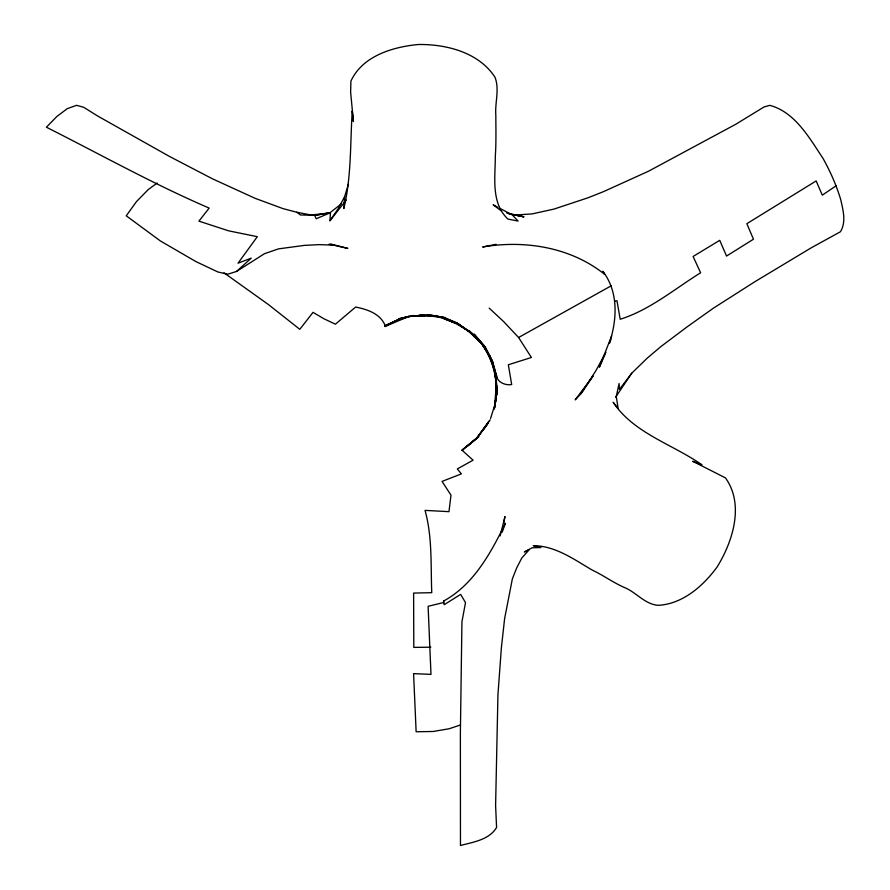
<?xml version="1.0" encoding="UTF-8"?>
<svg xmlns="http://www.w3.org/2000/svg" width="890" height="890" viewBox="0 0 890 890"><rect width="100%" height="100%" fill="white"/><g stroke="black" fill="none" stroke-linecap="round" stroke-linejoin="round"><path stroke-width="1.33" d="M496.075 244.327L482.669 246.986C524.633 239.822 570.879 247.164 604.644 274.365L602.853 271.272C618.75 292.176 617.115 319.577 609.372 343.329L610.863 339.613M496.053 398.676L496.186 396.028M496.576 388.073L496.709 385.426M346.255 200.039L329.968 220.72L330.424 212.666L314.659 215.347L300.42 214.957L296.826 212.254L282.887 208.583L255.13 198.325L212.51 178.845L169.378 156.384L97.7 116.034L83.76 107.323L76.607 105.32L67.273 108.647L56.849 116.501L46.402 127.214C100.481 154.482 153.503 184.13 209.172 208.093L198.915 221.132L228.552 230.81L257.31 236.696L238.042 263.184L251.236 258.144L236.518 271.461L227.773 274.198L217.939 271.995L196.045 261.649L160.411 240.979L126.247 215.803L136.515 201.541L148.296 189.548L157.107 183.04M348.457 183.985L344.619 196.69L343.818 208.605C351.505 176.721 350.171 143.546 352.229 110.994L353.419 121.552L350.616 92.048L350.927 81.079C362.475 55.914 392.891 46.87 418.422 44.5C446.502 44.133 478.809 52.388 494.985 77.208C499.746 89.545 494.796 102.539 495.83 115.311C495.864 128.928 496.253 142.567 495.318 156.162C495.352 177.41 490.724 202.753 507.89 219.073L518.08 221.054L512.228 214.857L500.314 208.583M494.784 403.482L496.32 385.737M494.217 409.267L497.009 391.333C496.765 369.228 488.243 347.623 471.389 332.96L477.096 338.901M503.729 523.264L504.975 516.556L500.147 535.925M490.579 418.467L495.096 403.96M502.16 532.22L505.331 523.331C490.835 553.013 473.558 584.73 443.609 601.05L443.654 602.519L428.112 606.301L430.983 674.375L413.583 673.63L416.131 731.747L433.185 731.491L449.216 728.732L460.119 725.105M604.844 354.743L599.37 367.181L611.686 335.841M344.619 196.69L338.311 208.527L329.968 220.72M605.945 352.262L595.655 371.097L581.726 392.657L593.063 376.047L575.163 399.866L581.515 393.202M484.138 428.847L490.168 419.78M615.624 397.14L631.733 373.222L647.264 358.103L660.825 346.633L687.047 326.897L713.524 308.096L754.865 281.718L811.191 247.843L840.427 231.756C846.457 221.91 843.03 210.04 840.716 199.594C836.4 185.242 830.314 171.492 823.016 158.409C809.366 137.95 795.148 112.173 769.817 105.343L764.043 106.956L735.596 124.366L648.543 171.214L603.42 191.673L587.945 197.814L553.992 209.083L531.975 213.934L515.154 214.991L523.809 216.804L508.646 213.8M430.782 647.197L413.794 647.397L413.616 593.074L431.761 592.673C430.671 565.195 432.473 537.159 425.031 510.382L448.983 511.661L450.985 495.151L442.052 481.412L461.365 473.892L457.327 468.93L473.102 460.186L462.11 450.307L476.517 438.281L487.676 423.607L477.062 437.913L488.821 421.226M477.062 437.913L488.343 422.694M631.733 373.222L619.44 389.375L619.095 383.49L616.269 396.562L618.161 408.51L613.154 402.269C633.814 433.341 672.517 444.188 701.965 464.847L692.72 461.276L725.45 477.886C744.596 504.485 732.804 541.61 717.084 567.041C703.067 586.065 682.775 604.043 658.088 605.334C645.461 604.299 637.14 593.508 626.215 588.279C614.222 583.373 603.843 575.519 592.139 570.034C573.939 559.354 555.182 545.737 533.232 545.659L541.031 547.528L532.109 547.806L524.399 551.978L529.394 549.497L521.785 558.03L516.634 568.02L512.351 578.923L504.641 618.439L501.359 647.976L497.944 694.756L495.597 805.506L496.576 827.489C489.155 839.86 473.28 842.085 460.464 845.5L460.375 733.582L461.932 621.854L465.503 602.597L460.653 594.386L444.166 604.71L443.609 601.05M467.817 446.057L470.832 443.52M472.835 441.841L478.865 436.768M462.088 450.106L476.517 438.281L462.088 450.106L462.8 450.273M330.424 212.666L316.206 218.773L314.659 215.347L329.645 212.988L341.07 204.088M836.066 185.81L822.293 195.155L816.174 180.926L746.844 223.69L753.463 239.21L726.552 256.064L719.743 240.333L693.11 256.465L700.63 272.785C674.364 289.05 650.089 309.831 620.208 319.265L616.959 300.731L615.246 301.087M236.518 271.461L264.508 253.683L278.559 248.855L304.436 245.384L319.165 244.628L333.783 245.128L330.012 244.305M489.155 308.107L503.662 321.601L518.592 337.51L611.408 285.69M384.936 325.985L398.331 319.61L384.936 325.985L385.092 326.53L408.911 316.362M388.185 324.205L384.691 326.007L385.092 326.53M385.181 325.896L398.331 319.61M408.955 316.295L397.886 320.122L411.458 315.861L433.541 316.306M401.268 318.475L407.431 316.584M408.588 316.44L398.442 318.843L413.216 315.906L429.036 314.96L444.588 317.585M411.347 315.861L414.039 315.505M329.645 212.988L311.122 215.002L296.826 212.254M419.212 315.027L424.664 314.626M411.302 316.161L424.519 315.928L410.19 315.861M436.111 316.406L438.692 316.517M434.476 315.995L426.21 315.149L441.218 317.652L454.579 322.859L467.406 330.19M443.754 317.385L458.216 323.782L470.343 332.504L457.327 323.059L443.754 317.385L428.657 314.682M506.644 212.933L523.809 216.804M329.144 244.183L347.823 248.399L331.158 244.127M441.796 317.296L445.69 318.564M440.472 317.085L454.579 322.859L441.195 317.096M497.933 207.326L493.171 204.811L501.003 210.663M496.598 389.842L495.252 374.679L496.542 375.502C497.132 382.411 505.609 385.637 511.683 384.558L508.335 364.778L531.397 357.48L518.592 337.51M466.316 329.378L456.17 322.714L469.375 331.926L481.29 342.839L489.956 356.445M224.035 272.852L268.424 304.558L299.808 329.311L313.024 312.346L324.082 318.843L335.408 324.183L355.644 307.05C367.648 309.431 381.02 313.925 385.426 326.319M468.796 330.29L473.48 334.696M469.375 331.926L481.868 343.851L479.009 340.881M484.371 345.988L474.07 334.084L484.939 346.644L492.215 360.561L496.542 375.502M481.523 343.073L484.505 347.501M485.996 349.714L487.486 351.928M480.322 341.971C494.684 360.328 499.068 384.447 494.64 407.075L497.009 391.333L494.406 408.232L497.043 392.334L495.252 374.679M484.939 346.644L492.548 361.54M489.455 355.355L492.826 363.788M491.08 358.837L494.262 368.883M492.215 360.561L496.932 377.894M494.918 371.241L495.341 373.8M495.051 371.386L495.33 373.244"/></g></svg>
